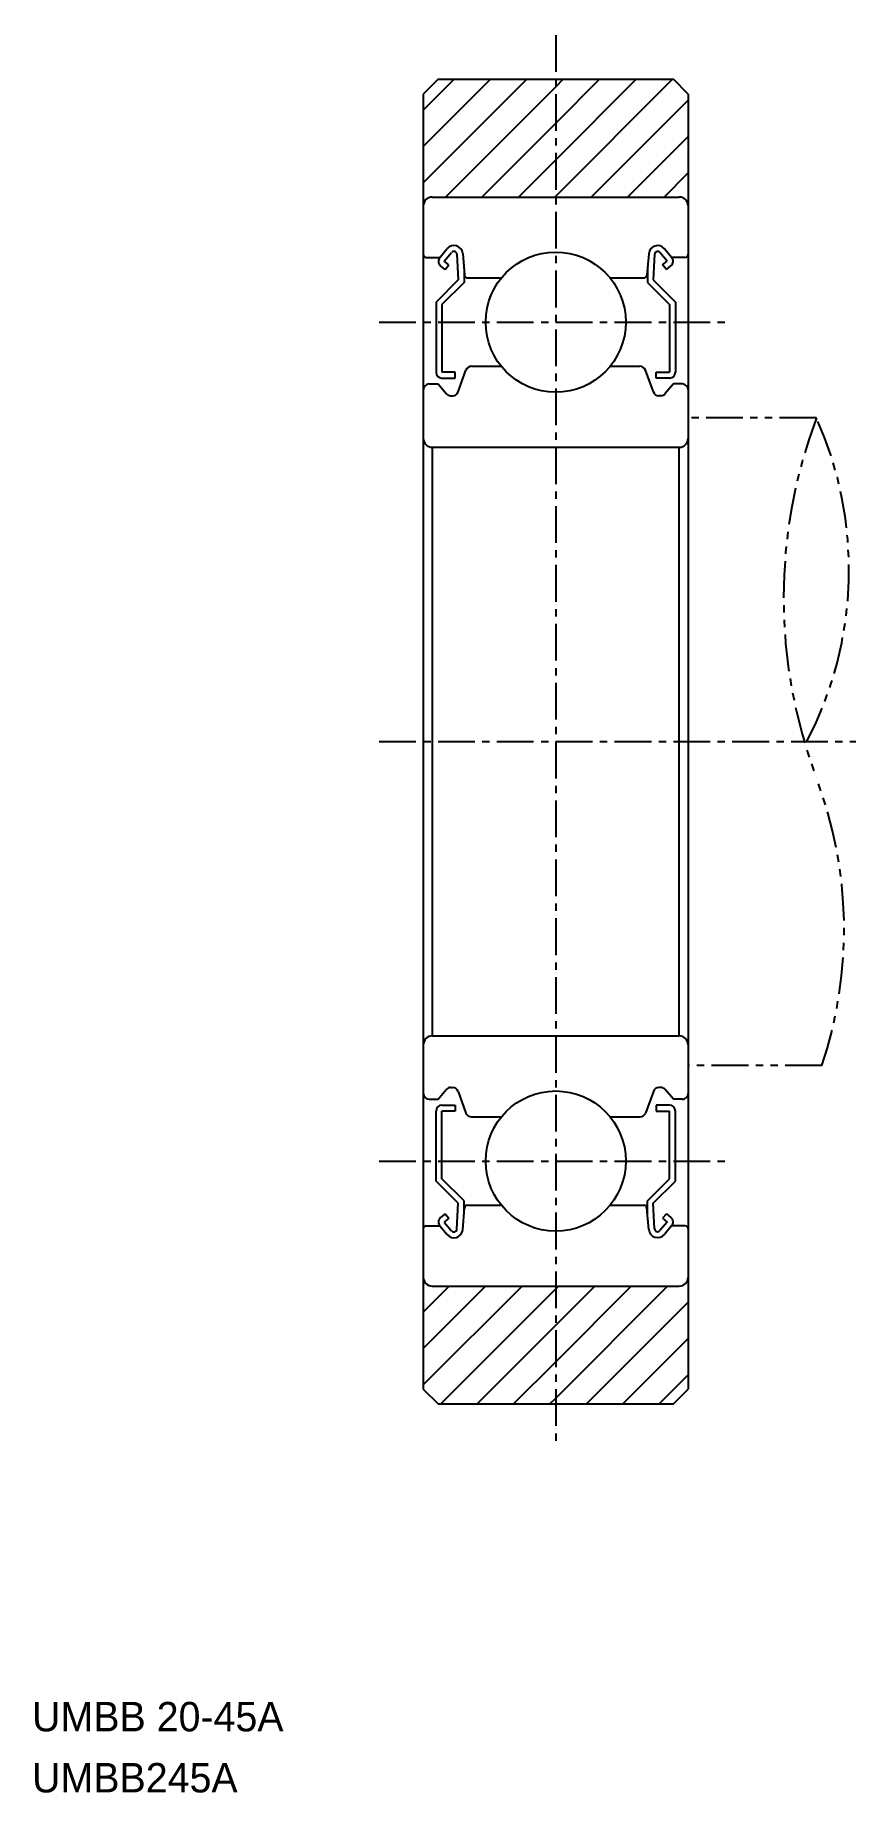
# Model space of a CAD drawing. Extents: x 31.8 to 59.7, y -15.6 to 44.1.
import ezdxf

# ---------------------------------------------------------------- set-up
doc = ezdxf.new("R2010")
doc.units = 0
doc.linetypes.add('CENTER', pattern=[2, 1.25, -0.25, 0.25, -0.25])
doc.linetypes.add('PHANTOM', pattern=[2.5, 1.25, -0.25, 0.25, -0.25, 0.25, -0.25])
doc.layers.get('0').update_dxf_attribs({"linetype": 'CONTINUOUS'})
doc.layers.add('CENTER', color=1, linetype='CENTER')

# ---------------------------------------------------------------- blocks, each defined once
blk = doc.blocks.new('*X2')
at = {"color": 0, "linetype": 'CONTINUOUS'}
for p, q in [((45.042, 39.05), (48.561, 42.569)), ((45.042, 40.288), (47.323, 42.569)), ((45.042, 41.525), (46.086, 42.569)), ((49.542, 38.601), (53.51, 42.569)), ((49.542, 39.838), (52.273, 42.569)), ((49.542, 41.076), (51.035, 42.569)), ((49.542, 42.313), (49.798, 42.569)), ((45.798, 38.569), (49.542, 42.313)), ((50.748, 38.569), (54.042, 41.863)), ((47.035, 38.569), (49.542, 41.076)), ((51.985, 38.569), (54.042, 40.626)), ((48.273, 38.569), (49.542, 39.838)), ((53.223, 38.569), (54.042, 39.388)), ((49.51, 38.569), (49.542, 38.601)), ((45.042, -1.785), (48.396, 1.569)), ((45.042, -0.548), (47.159, 1.569)), ((45.042, 0.69), (45.921, 1.569)), ((45.633, -2.431), (49.542, 1.478)), ((49.542, -2.235), (53.346, 1.569)), ((49.542, -0.997), (52.108, 1.569)), ((49.542, 0.24), (50.871, 1.569)), ((49.542, 1.478), (49.633, 1.569)), ((50.583, -2.431), (54.042, 1.028)), ((46.871, -2.431), (49.542, 0.24)), ((51.821, -2.431), (54.042, -0.21)), ((48.108, -2.431), (49.542, -0.997)), ((53.058, -2.431), (54.042, -1.447)), ((49.346, -2.431), (49.542, -2.235))]:
    blk.add_line(p, q, dxfattribs=at)

msp = doc.modelspace()

# ---------------------------------------------------------------- linework, layer by layer
at = {"color": 7, "linetype": 'CONTINUOUS'}
for p, q in [((45.542, 42.569), (45.042, 42.069)), ((45.542, 42.569), (53.542, 42.569)), ((54.042, 42.069), (53.542, 42.569)), ((45.342, 30.069), (45.342, 10.069)), ((53.742, 10.069), (53.742, 30.069)), ((45.042, -1.931), (45.542, -2.431)), ((53.542, -2.431), (54.042, -1.931)), ((45.542, -2.431), (53.542, -2.431))]:
    msp.add_line(p, q, dxfattribs=at)
for p, q in [((45.042, 42.069), (45.042, -1.931)), ((54.042, 42.069), (54.042, -1.931)), ((45.342, 38.569), (53.742, 38.569)), ((47.592, 38.569), (47.592, 38.569)), ((49.542, 38.569), (49.542, 38.569)), ((45.142, 36.519), (45.602, 36.519)), ((45.602, 36.519), (45.852, 36.816)), ((45.755, 36.39), (46.005, 36.688)), ((46.182, 36.629), (46.225, 35.752)), ((46.38, 36.65), (46.445, 35.91)), ((52.703, 36.642), (52.639, 35.91)), ((52.902, 36.625), (52.859, 35.752)), ((53.329, 36.39), (53.084, 36.682)), ((53.482, 36.519), (53.237, 36.811)), ((53.942, 36.519), (53.482, 36.519)), ((45.78, 36.109), (45.627, 36.237)), ((45.908, 36.262), (45.755, 36.39)), ((45.78, 36.109), (45.908, 36.262)), ((46.425, 36.139), (46.425, 35.669)), ((52.659, 36.139), (52.659, 35.669)), ((53.176, 36.262), (53.329, 36.39)), ((53.304, 36.109), (53.176, 36.262)), ((53.304, 36.109), (53.457, 36.237)), ((46.225, 35.752), (45.475, 35.002)), ((46.425, 35.669), (45.675, 34.919)), ((46.545, 35.819), (47.693, 35.819)), ((51.392, 35.819), (52.539, 35.819)), ((52.659, 35.669), (53.409, 34.919)), ((52.859, 35.752), (53.609, 35.002)), ((45.475, 35.002), (45.475, 32.619)), ((45.675, 34.919), (45.675, 32.619)), ((53.409, 34.919), (53.409, 32.619)), ((53.609, 35.002), (53.609, 32.619)), ((46.125, 32.619), (45.675, 32.619)), ((45.675, 32.419), (46.125, 32.419)), ((46.125, 32.419), (46.125, 32.619)), ((46.224, 31.95), (46.492, 32.687)), ((46.68, 32.819), (47.693, 32.819)), ((51.392, 32.819), (52.404, 32.819)), ((52.86, 31.95), (52.592, 32.687)), ((52.959, 32.419), (52.959, 32.619)), ((52.959, 32.619), (53.409, 32.619)), ((53.409, 32.419), (52.959, 32.419)), ((45.242, 32.219), (45.542, 32.219)), ((45.542, 32.219), (45.818, 31.89)), ((45.971, 31.819), (46.036, 31.819)), ((53.113, 31.819), (53.048, 31.819)), ((53.542, 32.219), (53.267, 31.89)), ((53.842, 32.219), (53.542, 32.219)), ((45.342, 30.069), (53.742, 30.069)), ((45.342, 10.069), (53.742, 10.069)), ((45.242, 7.919), (45.542, 7.919)), ((45.542, 7.919), (45.818, 8.247)), ((45.971, 8.319), (46.036, 8.319)), ((46.224, 8.187), (46.492, 7.45)), ((52.86, 8.187), (52.592, 7.451)), ((53.113, 8.319), (53.048, 8.319)), ((53.542, 7.919), (53.266, 8.248)), ((53.842, 7.919), (53.542, 7.919)), ((45.475, 5.136), (45.475, 7.519)), ((45.675, 7.719), (46.125, 7.719)), ((46.125, 7.519), (45.675, 7.519)), ((45.675, 5.219), (45.675, 7.519)), ((46.125, 7.719), (46.125, 7.519)), ((46.68, 7.319), (47.693, 7.319)), ((51.392, 7.319), (52.404, 7.319)), ((53.409, 7.719), (52.959, 7.719)), ((52.959, 7.719), (52.959, 7.519)), ((52.959, 7.519), (53.409, 7.519)), ((53.409, 5.219), (53.409, 7.519)), ((53.609, 5.136), (53.609, 7.519)), ((46.225, 4.386), (45.475, 5.136)), ((46.425, 4.469), (45.675, 5.219)), ((52.659, 4.469), (53.409, 5.219)), ((52.859, 4.386), (53.609, 5.136)), ((46.182, 3.509), (46.225, 4.386)), ((46.38, 3.488), (46.445, 4.228)), ((46.425, 3.999), (46.425, 4.469)), ((46.545, 4.319), (47.693, 4.319)), ((51.392, 4.319), (52.539, 4.319)), ((52.703, 3.496), (52.639, 4.228)), ((52.659, 3.999), (52.659, 4.469)), ((52.902, 3.513), (52.859, 4.386)), ((45.142, 3.619), (45.602, 3.619)), ((45.602, 3.619), (45.852, 3.321)), ((45.78, 4.029), (45.627, 3.901)), ((45.908, 3.876), (45.755, 3.748)), ((45.755, 3.748), (46.005, 3.45)), ((45.78, 4.029), (45.908, 3.876)), ((53.329, 3.748), (53.084, 3.456)), ((53.304, 4.029), (53.176, 3.876)), ((53.176, 3.876), (53.329, 3.748)), ((53.482, 3.619), (53.237, 3.327)), ((53.304, 4.029), (53.457, 3.901)), ((53.942, 3.619), (53.482, 3.619)), ((45.342, 1.569), (53.742, 1.569))]:
    msp.add_line(p, q)
at = {"color": 3, "linetype": 'PHANTOM'}
for p, q in [((58.401, 31.069), (54.042, 31.069)), ((58.591, 9.069), (54.042, 9.069))]:
    msp.add_line(p, q, dxfattribs=at)
for centre in [(49.542, 34.319), (49.542, 5.819)]:
    msp.add_circle(centre, 2.381)
for centre, radius, start, end in [((45.342, 38.269), 0.3, 90, 180), ((53.742, 38.269), 0.3, 0, 90), ((45.142, 36.619), 0.1, 180, 270), ((45.755, 36.39), 0.2, 140.001, 230.08006), ((46.082, 36.624), 0.3, 4.99669, 140.001), ((46.082, 36.624), 0.1, 2.81988, 140.00119), ((53.005, 36.616), 0.303, 40.0459, 175.07925), ((53.005, 36.616), 0.103, 39.87402, 175.00482), ((53.329, 36.39), 0.2, 309.91376, 40.13184), ((53.942, 36.619), 0.1, 269.99948, 359.99126), ((46.545, 35.919), 0.1, 184.99669, 269.9995), ((52.539, 35.919), 0.1, 269.99948, 354.85568), ((45.675, 32.619), 0.2, 180, 270), ((46.68, 32.619), 0.2, 90, 159.9919), ((52.404, 32.619), 0.2, 19.88452, 90.00024), ((53.409, 32.619), 0.2, 269.99976, 359.99563), ((45.242, 32.019), 0.2, 90, 180), ((45.971, 32.019), 0.2, 219.9921, 270), ((46.036, 32.019), 0.2, 270, 339.9919), ((53.048, 32.019), 0.2, 200.0081, 270), ((53.113, 32.019), 0.2, 270, 320.0079), ((53.842, 32.019), 0.2, 0, 90), ((45.342, 30.369), 0.3, 180, 270), ((53.742, 30.369), 0.3, 270, 0), ((45.342, 9.769), 0.3, 90, 180), ((53.742, 9.769), 0.3, 0, 90), ((45.242, 8.119), 0.2, 180, 270), ((45.971, 8.119), 0.2, 90, 140.0079), ((46.036, 8.119), 0.2, 20.0081, 90), ((53.048, 8.119), 0.2, 90.00024, 160.11169), ((53.113, 8.119), 0.2, 40.13837, 90.00024), ((53.842, 8.119), 0.2, 269.99976, 0.00437), ((45.675, 7.519), 0.2, 90, 180), ((46.68, 7.519), 0.2, 200.0081, 270), ((52.404, 7.519), 0.2, 269.99976, 340.11548), ((53.409, 7.519), 0.2, 0.00437, 90.00024), ((46.545, 4.219), 0.1, 90.0005, 175.00331), ((52.539, 4.219), 0.1, 5.14432, 90.00052), ((45.142, 3.519), 0.1, 90, 180), ((45.755, 3.747), 0.2, 129.91994, 219.999), ((53.329, 3.748), 0.2, 319.86816, 50.08624), ((53.942, 3.519), 0.1, 0.00874, 90.00052), ((46.082, 3.514), 0.3, 219.999, 355.00331), ((46.082, 3.514), 0.1, 219.99881, 357.18012), ((53.005, 3.522), 0.303, 184.92075, 319.9541), ((53.005, 3.522), 0.103, 184.99518, 320.12598), ((45.342, 1.869), 0.3, 180, 270), ((53.742, 1.869), 0.3, 270, 0)]:
    msp.add_arc(centre, radius, start, end)
for centre, radius, start, end in [((74.62, 24.952), 17.334, 159.33657, 200.66343), ((46.929, 25.906), 12.581, 332.35824, 24.23158), ((44.812, 13.686), 14.532, 341.47579, 20.75195)]:
    msp.add_arc(centre, radius, start, end, dxfattribs=at)
at = {"layer": 'CENTER', "color": 1, "linetype": 'CENTER'}
for p, q in [((49.542, 44.069), (49.542, -3.931)), ((43.542, 34.319), (55.542, 34.319)), ((43.542, 20.069), (59.743, 20.069)), ((43.542, 5.819), (55.542, 5.819))]:
    msp.add_line(p, q, dxfattribs=at)

# ---------------------------------------------------------------- block references
at = {"color": 7, "linetype": 'CONTINUOUS'}
msp.add_blockref('*X2', (0, 0), dxfattribs=at)

# ---------------------------------------------------------------- texts
for s, p in [('UMBB 20-45A', (31.745, -13.555)), ('UMBB245A', (31.745, -15.63))]:
    msp.add_text(s, height=1, dxfattribs=at).set_placement(p)

doc.saveas('drawing.dxf')
